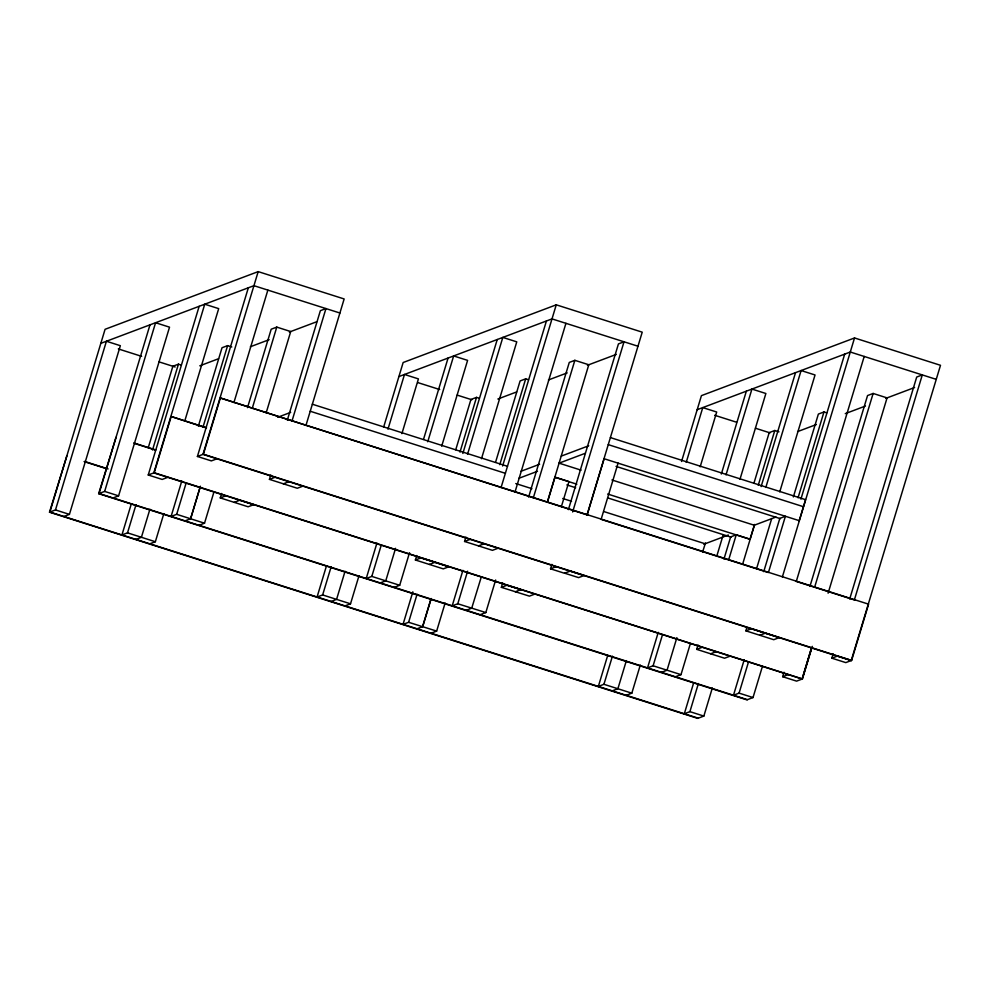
<?xml version="1.0" encoding="UTF-8"?>
<svg xmlns="http://www.w3.org/2000/svg" width="990" height="990" viewBox="0 0 990 990"><rect width="100%" height="100%" fill="white"/><g stroke="black" fill="none" stroke-linecap="round" stroke-linejoin="round"><path stroke-width="1.49" d="M712.342 687.963L703.853 716.079L697.74 718.381L49.5 512.189L66.874 455.821M49.5 512.189L55.477 509.937L106.413 341.253L120.347 345.696L69.424 514.379L63.843 516.483M762.399 666.48L753.019 697.554L746.905 699.856L98.666 493.664L116.04 437.295M149.997 324.831L99.074 493.515L747.438 699.658M98.666 493.664L104.655 491.411L155.578 322.728L169.525 327.17L118.59 495.854L113.008 497.958M131.311 503.885L121.931 534.959L127.512 532.855L155.356 541.728L163.845 513.624M148.277 447.653L172.854 366.275L178.435 364.171L181.22 365.05M127.512 532.855L136.001 504.739M152.522 449.992L178.435 364.171M167.768 477.329L162.174 479.432L148.24 474.99L199.163 306.306M148.24 474.99L154.217 472.737L171.196 416.505L206.551 427.754M149.935 509.169L141.409 537.298L135.828 539.402M184.734 421.096L218.691 308.632L204.744 304.202L153.821 472.886L802.185 679.029L811.565 647.955M181.814 480.917L171.097 516.433L176.678 514.33L204.522 523.203L213.902 492.129M198.347 426.17L222.02 347.738L227.601 345.646L231.784 346.97M176.678 514.33L186.058 483.256M203.037 427.024L227.601 345.646M216.934 458.803L211.353 460.894L197.406 456.464L248.342 287.781M305.935 425.477L344.149 298.955L258.18 271.619L202.987 454.361L851.227 660.553L940.5 365.298L854.531 337.961L701.427 395.641L681.541 461.489M197.406 456.464L203.396 454.212L220.362 397.98L868.601 604.172L851.623 660.404L845.782 662.607L831.835 658.177L833.172 653.734M190.587 518.772L200.413 486.214L190.612 518.76L184.994 520.876M233.912 402.571L267.857 290.107M234.172 502.351L239.79 500.235L253.688 504.677L248.106 506.781L220.263 497.908L221.612 493.466M247.512 407.645L271.198 329.212L276.779 327.108L290.714 331.551L266.149 412.929M252.203 408.499L276.779 327.108M302.866 486.152L297.285 488.256L269.441 479.37L270.777 474.94M287.31 420.193L320.364 310.687L325.945 308.583L291.988 421.047M326.44 565.971L317.06 597.044L322.641 594.941L350.522 603.813L359.011 575.697M322.641 594.941L331.13 566.825M383.712 426.876L403.153 362.513L556.256 304.821L642.225 332.17L587.033 514.911M345.065 571.267L336.575 599.383L330.994 601.487M387.956 429.214L404.489 374.468L418.424 378.898L401.891 433.645M376.955 543.003L366.226 578.519L371.807 576.415L399.688 585.288L409.514 552.729M371.807 576.415L381.187 545.341M423.497 439.424L448.074 358.046M395.579 548.299L385.754 580.858L380.172 582.949M427.742 441.763L453.655 355.942L467.602 360.372L441.689 446.193M415.392 559.994L420.985 557.89L448.866 566.763L443.272 568.866L415.392 559.994L416.74 555.551M412.855 591.834L403.029 624.393L408.61 622.289L436.652 631.088L445.141 602.984M455.734 449.782L470.931 399.477L476.512 397.374L479.296 398.265M408.61 622.289L417.099 594.173M459.979 452.121L476.512 397.374M462.85 453.457L497.24 339.521M467.528 454.311L502.821 337.417L516.768 341.847L481.474 458.741M422.544 626.72L431.034 598.604M431.207 598.542L422.718 626.658L416.963 628.823M498.032 548.237L492.451 550.341L464.57 541.468L465.906 537.025M462.912 570.351L452.195 605.868L457.776 603.764L485.818 612.562L495.656 580.016M495.532 462.33L520.096 380.952L525.678 378.848L528.474 379.739M457.776 603.764L467.602 571.205M499.764 464.669L525.678 378.848M502.635 466.005L546.418 320.995M501.064 487.575L556.256 304.821M471.723 608.194L481.264 577.059M515.01 492.005L565.933 323.322M534.996 594.037L529.415 596.141L501.361 587.342L502.71 582.9M528.611 497.079L569.275 362.427L574.856 360.323L588.79 364.753L547.247 502.363M533.301 497.933L574.856 360.323M547.408 502.301L555.006 477.155L568.941 481.586L561.355 506.744M564.646 573.185L578.581 577.615L584.162 575.512L570.228 571.082L564.473 573.247L550.539 568.817L551.875 564.374M568.409 509.627L618.441 343.901L624.022 341.798L572.641 511.966M587.194 514.85L604.172 458.63M601.14 519.292L618.119 463.06M607.736 655.33L598.356 686.404L603.937 684.3L631.818 693.173L640.307 665.057M603.937 684.3L612.426 656.184M626.373 660.627L617.884 688.743L612.303 690.847M686.231 462.342L702.764 407.595L716.698 412.026L700.178 466.785M658.251 632.363L647.534 667.879L653.115 665.775L680.996 674.648L690.376 643.574M653.115 665.775L662.496 634.701M721.339 474.037L746.349 391.174M676.875 637.659L667.05 670.218L661.468 672.321M702.541 552.197L705.474 542.953M726.016 474.891L751.93 389.07L765.876 393.5L739.963 479.333M716.735 556.269L722.985 535.553M730.162 656.123L724.581 658.226L696.7 649.353L698.037 644.911M723.95 559.09L730.657 536.902L736.238 534.798L750.173 539.228M728.64 559.956L736.238 534.798M693.705 682.679L684.325 713.753L689.906 711.649L703.853 716.079M754.021 482.922L769.205 432.605L774.786 430.502L778.969 431.838M689.906 711.649L698.396 683.533M758.253 485.261L774.786 430.502M761.124 486.585L795.527 372.648M775.999 517.04L754.33 525.207L750.012 539.29L607.662 494.022M742.574 564.387L754.64 524.428M765.815 487.439L801.108 370.545L815.042 374.975L779.749 491.869M756.521 568.817L771.705 518.513M745.866 630.828L751.447 628.724L779.328 637.597L773.747 639.701L745.866 630.828L746.757 627.87M763.736 571.638L779.823 518.376L785.404 516.273L768.426 572.492M744.22 659.711L733.491 695.227L739.072 693.124L753.019 697.554M793.361 496.943L818.371 414.08L823.965 411.976L826.749 412.867M739.072 693.124L748.465 662.05M798.051 497.809L823.965 411.976M800.91 499.133L844.693 354.123M799.178 520.765L805.563 499.678L610.397 437.592M782.372 576.935L854.531 337.961M796.307 581.365L864.208 356.45M812.283 646.371L802.457 678.93L796.604 681.132L782.669 676.702L784.006 672.26M809.919 586.439L867.549 395.555L873.13 393.451L887.065 397.893L828.098 593.208M814.609 587.293L873.13 393.451M802.506 677.606L810.996 649.49M849.705 598.987L916.715 377.029L922.296 374.925L854.395 599.841M258.18 271.619L105.076 329.299L49.896 512.04L698.272 718.183M100.832 343.357L253.935 285.677L339.904 313.013M199.794 365.805L218.567 358.726M250.346 346.76L269.132 339.681M289.352 332.058L316.788 321.725M171.196 416.505L206.155 427.903M220.362 397.98L588.283 515.283M277.67 417.285L290.664 412.385M398.908 376.571L552.012 318.879M220.263 497.908L225.844 495.804M269.441 479.37L275.022 477.279M497.871 399.019L516.644 391.941M548.423 379.962L567.196 372.896M587.429 365.273L616.312 354.383M283.338 483.825L288.956 481.709M149.775 543.832L155.356 541.728M198.94 525.306L204.522 523.203M520.839 471.339L539.612 464.261M561.281 456.105L588.728 445.76M697.183 409.699L850.286 352.019L936.255 379.356M518.711 478.368L537.496 471.289M559.164 463.122L585.164 453.333M464.57 541.468L470.151 539.364M429.338 564.424L434.919 562.32M478.504 545.898L484.085 543.795M797.594 431.603L816.366 424.524M845.262 413.647L865.483 406.024M885.704 398.401L914.587 387.523M344.941 605.917L350.522 603.813M394.107 587.392L399.688 585.288M501.361 587.342L506.942 585.239L520.889 589.669M550.539 568.817L556.12 566.713M466.129 610.298L471.884 608.132M515.307 591.773L521.049 589.607M431.071 633.192L436.652 631.088M480.237 614.666L485.818 612.562M703.779 544.253L728.331 535.008M696.7 649.353L702.281 647.25M710.634 653.784L716.216 651.692M759.813 635.258L765.394 633.154M626.237 695.277L631.818 693.173M675.415 676.752L680.996 674.648M782.669 676.702L788.25 674.598M831.835 658.177L837.416 656.073L851.363 660.503M551.999 318.891L637.981 346.228M714.669 415.268L736.523 422.21M755.469 428.237L770.034 432.878M417.842 382.598L439.696 389.54M457.182 395.109L471.76 399.737M608.256 444.634L803.435 506.707M604.011 458.692L799.338 520.703M616.04 466.389L780.392 518.673M559.078 463.159L581.093 470.163M611.907 479.964L754.256 525.232M554.846 477.217L576.848 484.209M566.862 484.914L575.673 487.724M607.959 497.982L731.214 537.199M312.333 404.217L507.499 466.302M118.317 348.925L141.62 356.338M159.105 361.894L175.143 366.993M310.216 411.246L505.407 473.331M515.778 483.553L531.927 488.689M562.741 498.49L571.539 501.286M603.826 511.558L705.078 543.757M601.549 519.503L768.017 572.455M796.01 581.365L854.939 600.113M203.396 454.212L851.623 660.404M133.724 442.914L155.826 449.943M134.801 443.532L155.43 450.091M154.217 472.737L802.457 678.93M84.558 461.439L108.12 468.938M84.15 461.588L106.252 468.617M104.655 491.411L118.59 495.854M55.477 509.937L69.424 514.379"/></g></svg>
